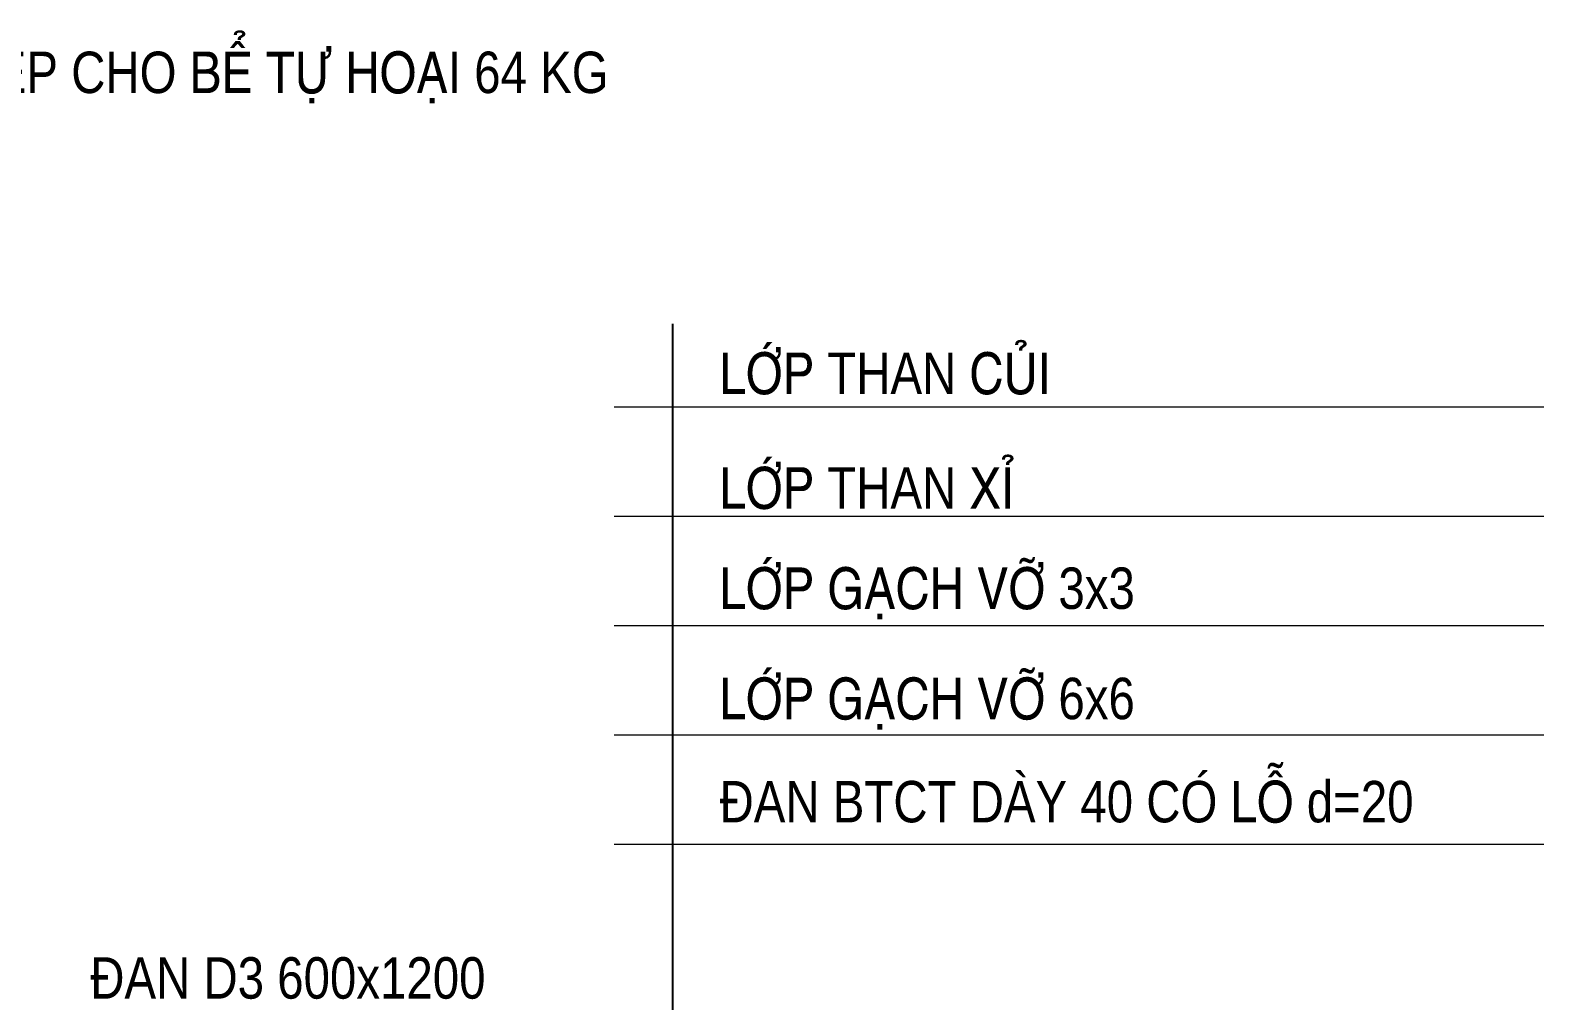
# Model space of a CAD drawing. Header units: millimetres. Extents: x 615730 to 2792744, y 139412 to 597571.
# Drawn here: x 1354747 to 1360660, y 261564 to 265355 of the extents above; entities that cross this region are included whole.
import ezdxf

# ---------------------------------------------------------------- set-up
doc = ezdxf.new("R2010")
doc.units = ezdxf.units.MM
doc.header["$MEASUREMENT"] = 0
doc.layers.add('GHICHU', color=40, linetype='Continuous')
doc.layers.add('MB', color=7, linetype='Continuous')
doc.layers.add('KT', color=148, linetype='Continuous', lineweight=18)
doc.styles.add('AVO', font='', dxfattribs={"height": 200})
doc.styles.get('AVO').set_extended_font_data('VNI-Helve-Condense')

msp = doc.modelspace()

# ---------------------------------------------------------------- linework, layer by layer
at = {"layer": 'KT', "ltscale": 10}
for points in [[(1357027.9, 263884.7), (1360660, 263884.7)], [(1357027.9, 263457.6), (1360660, 263457.6)], [(1357027.9, 263030.5), (1360660, 263030.5)], [(1357027.9, 262603.3), (1360660, 262603.3)], [(1357027.9, 262176.2), (1360660, 262176.2)]]:
    msp.add_lwpolyline(points, dxfattribs=at)
at = {"layer": 'MB', "color": 1}
msp.add_line((1357257.3, 260333.5), (1357257.3, 264208.4), dxfattribs=at)

# ---------------------------------------------------------------- texts
at = {"layer": 'GHICHU', "char_height": 161.7, "attachment_point": 7, "style": 'AVO'}
for s, insert, width in [('{\\C3;- TOÅNG TROÏNG LÖÔÏNG THEÙP CHO BEÅ TÖÏ HOAÏI 64 KG}', (1352224.4, 265069.4), 6336.417), ('{\\C3;LÔÙP THAN CUÛI}', (1357440, 263930.4), 4320.085), ('{\\C3;LÔÙP THAN XÆ}', (1357440, 263482.6), 4320.085), ('{\\C3;LÔÙP GAÏCH VÔÕ 3x3}', (1357440, 263054.5), 4320.085), ('{\\C3;LÔÙP GAÏCH VÔÕ 6x6}', (1357440, 262623.7), 4320.085), ('{\\C3;ÑAN BTCT DAØY 40 COÙ LOÃ d=20}', (1357440, 262257), 4320.085), ('{\\C3;ÑAN D3 600x1200}', (1354981.4, 261570.4), 4320.085)]:
    msp.add_mtext(s, dxfattribs=dict(at, insert=insert, width=width))

doc.saveas('drawing.dxf')
